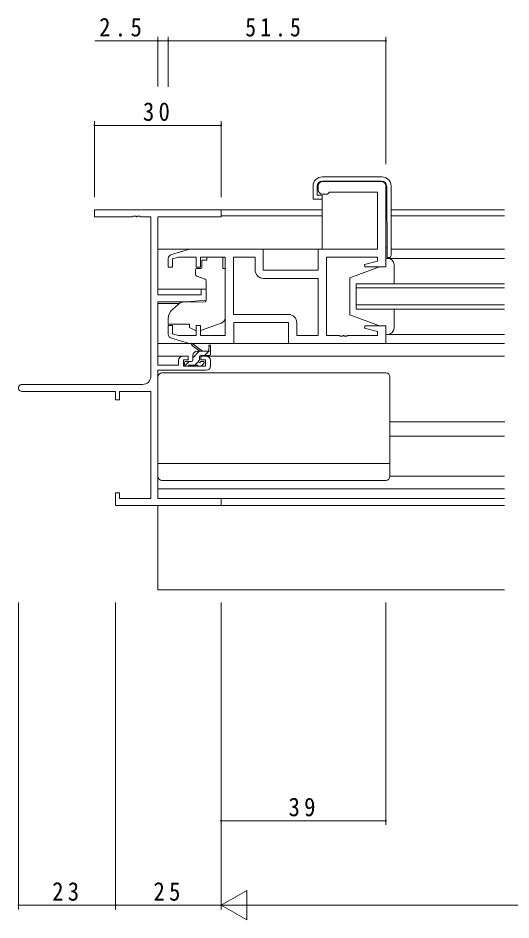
# Model space of a CAD drawing. Units: millimetres, scale not verified. Extents: x -567 to 567, y -403 to 403.
# Drawn here: x -145.8 to -29.1, y -61.6 to 152 of the extents above; entities that cross this region are included whole.
import ezdxf

# ---------------------------------------------------------------- set-up
doc = ezdxf.new("R2010")
doc.units = ezdxf.units.MM
doc.header["$LTSCALE"] = 2
for name, color, linetype, lineweight in [('0-3_YKK_D', 6, 'Continuous', 18), ('0-4_YKK_11', 7, 'Continuous', 18), ('0-5_YKK_12', 2, 'Continuous', 18), ('0-6_YKK_13', 4, 'Continuous', 18)]:
    doc.layers.add(name, color=color, linetype=linetype, lineweight=lineweight)
doc.styles.add('ＭＳ ゴシック', font='')
doc.styles.get('ＭＳ ゴシック').set_extended_font_data('MS Gothic')

msp = doc.modelspace()

# ---------------------------------------------------------------- linework, layer by layer
at = {"layer": '0-3_YKK_D'}
for p, q in [((-112.726, 135.855), (-112.726, 147.618)), ((-110.226, 135.726), (-110.226, 147.618)), ((-110.226, 135.726), (-110.226, 147.618)), ((-58.726, 117.418), (-58.726, 147.618)), ((-112.726, 146.618), (-127.626, 146.618)), ((-110.226, 146.618), (-112.726, 146.618)), ((-110.226, 146.618), (-58.726, 146.618)), ((-127.726, 109.618), (-127.726, 127.618)), ((-127.726, 126.618), (-97.726, 126.618)), ((-97.726, 109.618), (-97.726, 127.618)), ((-145.726, 13.618), (-145.726, -59.082)), ((-122.726, 13.618), (-122.726, -59.082)), ((-122.726, 13.618), (-122.726, -59.082)), ((-97.726, 13.618), (-97.726, -39.082)), ((-97.726, 13.618), (-97.726, -59.082)), ((-97.726, 13.618), (-97.726, -59.082)), ((-58.726, 13.618), (-58.726, -39.082)), ((-97.726, -38.082), (-58.726, -38.082)), ((-97.726, -58.082), (-91.664, -54.582)), ((-91.664, -61.582), (-91.664, -54.582)), ((-122.726, -58.082), (-145.726, -58.082)), ((-97.726, -58.082), (-122.726, -58.082)), ((-97.726, -58.082), (-85.602, -58.082)), ((-97.726, -58.082), (-91.664, -61.582)), ((-90.726, -58.082), (395.274, -58.082))]:
    msp.add_line(p, q, dxfattribs=at)
for centre, start, end in [((-112.726, 146.618), 0, 180), ((-112.726, 146.618), 180, 0), ((-110.226, 146.618), 0, 180), ((-110.226, 146.618), 0, 180), ((-110.226, 146.618), 180, 0), ((-110.226, 146.618), 180, 0), ((-58.726, 146.618), 0, 180), ((-58.726, 146.618), 180, 0), ((-127.726, 126.618), 0, 180), ((-127.726, 126.618), 180, 0), ((-97.726, 126.618), 0, 180), ((-97.726, 126.618), 180, 0), ((-97.726, -38.082), 0, 180), ((-97.726, -38.082), 180, 0), ((-58.726, -38.082), 0, 180), ((-58.726, -38.082), 180, 0), ((-145.726, -58.082), 0, 180), ((-145.726, -58.082), 180, 0), ((-122.726, -58.082), 0, 180), ((-122.726, -58.082), 0, 180), ((-122.726, -58.082), 180, 0), ((-122.726, -58.082), 180, 0)]:
    msp.add_arc(centre, 0.106, start, end, dxfattribs=at)
at = {"layer": '0-4_YKK_11'}
for p, q in [((-59.726, 113.318), (-73.726, 113.318)), ((-74.726, 112.318), (-74.726, 111.318)), ((-58.726, 93.118), (-58.726, 112.318)), ((-73.726, 110.318), (-72.526, 110.318)), ((-72.526, 110.318), (-72.226, 110.618)), ((-72.226, 110.618), (-72.026, 110.818)), ((-72.026, 110.818), (-60.656, 110.818)), ((-60.656, 110.818), (-60.656, 97.318)), ((-127.726, 106.618), (-97.726, 106.618)), ((-127.726, 104.988), (-127.726, 106.618)), ((-118.684, 104.988), (-127.726, 104.988)), ((-118.501, 105.108), (-118.684, 104.988)), ((-117.951, 105.108), (-118.501, 105.108)), ((-117.768, 104.988), (-117.951, 105.108)), ((-117.684, 104.988), (-117.768, 104.988)), ((-117.501, 105.108), (-117.684, 104.988)), ((-116.951, 105.108), (-117.501, 105.108)), ((-116.768, 104.988), (-116.951, 105.108)), ((-114.356, 104.988), (-116.768, 104.988)), ((-114.356, 67.248), (-114.356, 104.988)), ((-112.726, 104.988), (-112.726, 86.518)), ((-97.726, 104.988), (-112.726, 104.988)), ((-97.726, 106.618), (-97.726, 104.988)), ((-105.226, 97.318), (-109.513, 96.031)), ((-87.726, 97.318), (-105.226, 97.318)), ((-87.726, 92.318), (-87.726, 97.318)), ((-74.726, 97.318), (-74.726, 92.318)), ((-60.656, 97.318), (-74.726, 97.318)), ((-110.226, 95.074), (-110.226, 93.018)), ((-109.226, 94.969), (-107.831, 95.388)), ((-109.226, 93.018), (-109.226, 94.969)), ((-107.831, 95.388), (-103.626, 95.388)), ((-103.626, 95.388), (-103.626, 93.018)), ((-102.626, 95.388), (-96.726, 95.388)), ((-102.626, 93.018), (-102.626, 95.388)), ((-96.726, 95.388), (-96.726, 76.848)), ((-94.796, 95.388), (-94.796, 81.848)), ((-89.656, 95.388), (-94.796, 95.388)), ((-94.796, 95.388), (-94.796, 81.848)), ((-89.656, 92.388), (-89.656, 95.388)), ((-72.726, 95.388), (-60.656, 95.388)), ((-72.726, 76.848), (-72.726, 95.388)), ((-60.656, 94.47), (-63.755, 93.64)), ((-60.656, 95.388), (-60.656, 94.47)), ((-110.226, 93.018), (-109.226, 93.018)), ((-103.626, 93.018), (-102.626, 93.018)), ((-74.726, 92.318), (-87.726, 92.318)), ((-63.755, 93.64), (-63.686, 93.118)), ((-63.686, 93.118), (-58.726, 93.118)), ((-74.726, 90.388), (-87.656, 90.388)), ((-74.726, 76.848), (-74.726, 90.388)), ((-102.426, 87.818), (-101.226, 87.818)), ((-102.426, 86.518), (-102.426, 87.818)), ((-101.226, 87.818), (-101.226, 85.211)), ((-112.726, 86.518), (-102.426, 86.518)), ((-112.726, 84.818), (-112.726, 69.818)), ((-105.726, 84.818), (-112.726, 84.818)), ((-101.226, 85.211), (-105.726, 84.818)), ((-94.796, 81.848), (-81.796, 81.848)), ((-110.226, 79.218), (-110.226, 77.162)), ((-109.226, 79.218), (-110.226, 79.218)), ((-109.226, 77.266), (-109.226, 79.218)), ((-103.626, 79.218), (-103.626, 76.848)), ((-102.626, 79.218), (-103.626, 79.218)), ((-102.626, 76.848), (-102.626, 79.218)), ((-94.726, 79.918), (-81.726, 79.918)), ((-94.726, 74.918), (-94.726, 79.918)), ((-81.726, 79.918), (-81.726, 74.918)), ((-79.796, 79.848), (-79.796, 76.848)), ((-63.686, 79.118), (-63.755, 78.595)), ((-58.726, 79.118), (-63.686, 79.118)), ((-58.726, 74.918), (-58.726, 79.118)), ((-107.831, 76.848), (-109.226, 77.266)), ((-63.755, 78.595), (-60.656, 77.765)), ((-60.656, 77.765), (-60.656, 76.848)), ((-109.513, 76.204), (-105.226, 74.918)), ((-103.626, 76.848), (-107.831, 76.848)), ((-105.226, 74.918), (-94.726, 74.918)), ((-96.726, 76.848), (-102.626, 76.848)), ((-81.726, 74.918), (-58.726, 74.918)), ((-79.796, 76.848), (-74.726, 76.848)), ((-69.684, 76.848), (-72.726, 76.848)), ((-69.501, 76.728), (-69.684, 76.848)), ((-68.951, 76.728), (-69.501, 76.728)), ((-68.768, 76.848), (-68.951, 76.728)), ((-68.684, 76.848), (-68.768, 76.848)), ((-68.501, 76.728), (-68.684, 76.848)), ((-67.951, 76.728), (-68.501, 76.728)), ((-67.768, 76.848), (-67.951, 76.728)), ((-60.656, 76.848), (-67.768, 76.848)), ((-107.826, 69.818), (-107.826, 70.918)), ((-106.826, 71.918), (-105.526, 71.918)), ((-106.626, 71.118), (-106.626, 69.618)), ((-105.526, 71.118), (-106.626, 71.118)), ((-105.526, 71.918), (-105.526, 71.118)), ((-102.526, 71.918), (-101.226, 71.918)), ((-102.526, 71.118), (-102.526, 71.918)), ((-101.426, 71.118), (-102.526, 71.118)), ((-101.426, 69.618), (-101.426, 71.118)), ((-100.226, 70.918), (-100.226, 69.618)), ((-112.726, 69.818), (-107.826, 69.818)), ((-112.726, 68.618), (-112.726, 38.248)), ((-101.226, 68.618), (-112.726, 68.618)), ((-106.626, 69.618), (-101.426, 69.618)), ((-144.911, 65.248), (-116.356, 65.248)), ((-122.726, 63.618), (-144.911, 63.618)), ((-122.726, 61.618), (-122.726, 63.618)), ((-121.826, 63.618), (-121.826, 61.618)), ((-114.356, 63.618), (-121.826, 63.618)), ((-114.356, 38.248), (-114.356, 63.618)), ((-121.826, 61.618), (-122.726, 61.618)), ((-122.726, 39.618), (-121.826, 39.618)), ((-122.726, 36.618), (-122.726, 39.618)), ((-121.826, 39.618), (-121.826, 38.248)), ((-97.726, 36.618), (-122.726, 36.618)), ((-121.826, 38.248), (-114.356, 38.248)), ((-112.726, 38.248), (-97.726, 38.248)), ((-97.726, 38.248), (-97.726, 36.618))]:
    msp.add_line(p, q, dxfattribs=at)
for centre, radius, start, end in [((-73.726, 112.318), 1, 90.00001, 179.99999), ((-59.726, 112.318), 1, 0.00001, 89.99999), ((-73.726, 111.318), 1, 180.00001, 269.99999), ((-109.226, 95.074), 1, 106.69926, 180.00004), ((-87.656, 92.388), 2, 180.00001, 269.99999), ((-81.796, 79.848), 2, 0.00001, 89.99999), ((-109.226, 77.162), 1, 179.99996, 253.30074), ((-106.826, 70.918), 1, 90.00001, 179.99999), ((-101.226, 70.918), 1, 0.00001, 89.99999), ((-101.226, 69.618), 1, 270.00001, 359.99999), ((-116.356, 67.248), 2, 270.00001, 359.99999), ((-144.911, 64.433), 0.815, 89.99999, 270.00001)]:
    msp.add_arc(centre, radius, start, end, dxfattribs=at)
at = {"layer": '0-5_YKK_12'}
for p, q in [((-98.026, 106.618), (-73.752, 106.618)), ((-73.752, 105.218), (-97.726, 105.218)), ((-57.452, 106.618), (-30.601, 106.618)), ((-30.601, 105.218), (-57.452, 105.218)), ((-112.726, 97.318), (-74.226, 97.318)), ((-57.452, 97.318), (-30.601, 97.318)), ((-112.726, 87.818), (-101.226, 87.818)), ((-65.726, 89.118), (-65.726, 83.118)), ((-30.601, 89.118), (-65.726, 89.118)), ((-65.726, 88.118), (-30.601, 88.118)), ((-112.726, 84.418), (-107.603, 84.418)), ((-30.601, 84.118), (-65.726, 84.118)), ((-65.726, 83.118), (-30.601, 83.118)), ((-59.226, 74.918), (-30.601, 74.918)), ((-112.726, 71.918), (-106.826, 71.918)), ((-101.226, 71.918), (-30.601, 71.918)), ((-57.726, 56.418), (-30.504, 56.418)), ((-57.726, 53.018), (-30.601, 53.018)), ((-112.726, 40.518), (-30.601, 40.518)), ((-112.726, 36.618), (-112.726, 16.618)), ((-30.601, 38.248), (-112.426, 38.248)), ((-98.026, 36.618), (-30.601, 36.618)), ((-112.726, 16.618), (-30.601, 16.618))]:
    msp.add_line(p, q, dxfattribs=at)
at = {"layer": '0-6_YKK_13'}
for p, q in [((-59.652, 114.418), (-73.752, 114.418)), ((-73.752, 113.418), (-59.7, 113.418)), ((-75.952, 112.218), (-75.952, 109.118)), ((-74.952, 110.118), (-74.952, 112.218)), ((-58.5, 112.228), (-58.352, 95.318)), ((-57.452, 95.818), (-57.452, 112.218)), ((-75.952, 109.118), (-75.452, 109.118)), ((-75.452, 109.118), (-73.752, 109.118)), ((-73.752, 110.118), (-74.952, 110.118)), ((-73.752, 110.118), (-73.752, 97.318)), ((-58.726, 97.618), (-58.372, 97.618)), ((-102.296, 93.718), (-102.296, 94.718)), ((-101.126, 94.718), (-102.296, 94.718)), ((-101.126, 95.388), (-101.126, 94.718)), ((-101.126, 95.388), (-97.326, 95.388)), ((-97.326, 95.388), (-97.326, 94.718)), ((-97.326, 93.718), (-97.326, 94.718)), ((-58.726, 95.118), (-58.726, 93.118)), ((-58.226, 95.118), (-58.726, 95.118)), ((-58.726, 95.118), (-30.601, 95.118)), ((-58.726, 95.118), (-58.726, 93.118)), ((-58.226, 95.118), (-58.726, 95.118)), ((-58.352, 95.318), (-57.952, 95.318)), ((-103.826, 92.418), (-103.826, 91.368)), ((-102.596, 92.718), (-103.526, 92.718)), ((-102.296, 93.718), (-102.296, 93.018)), ((-97.326, 92.718), (-97.326, 93.718)), ((-97.326, 92.718), (-96.726, 92.718)), ((-96.726, 81.162), (-96.726, 92.718)), ((-60.226, 93.118), (-67.226, 90.518)), ((-60.226, 93.118), (-67.226, 90.518)), ((-58.726, 93.118), (-60.226, 93.118)), ((-58.726, 93.118), (-60.226, 93.118)), ((-56.726, 89.118), (-56.726, 93.618)), ((-56.726, 89.518), (-56.726, 93.618)), ((-103.497, 90.898), (-101.497, 90.17)), ((-67.226, 90.518), (-67.226, 81.718)), ((-67.226, 90.518), (-67.226, 81.718)), ((-101.226, 89.721), (-101.226, 85.115)), ((-107.463, 84.535), (-109.154, 83.116)), ((-101.443, 84.816), (-106.829, 84.769)), ((-60.226, 79.118), (-67.226, 81.718)), ((-60.226, 79.118), (-67.226, 81.718)), ((-56.726, 78.618), (-56.726, 83.118)), ((-56.726, 78.618), (-56.726, 82.718)), ((-110.226, 80.817), (-110.226, 79.518)), ((-110.226, 79.518), (-105.226, 79.518)), ((-105.226, 79.518), (-105.226, 79.218)), ((-105.226, 79.218), (-105.226, 78.72)), ((-102.354, 78.077), (-97.717, 79.752)), ((-60.226, 79.118), (-58.726, 79.118)), ((-60.226, 79.118), (-58.726, 79.118)), ((-58.726, 79.118), (-58.726, 77.118)), ((-58.726, 79.118), (-58.726, 77.118)), ((-103.92, 78.111), (-105.226, 78.72)), ((-58.726, 77.118), (-58.226, 77.118)), ((-58.726, 77.118), (-58.226, 77.118)), ((-58.726, 77.117), (-30.601, 77.118)), ((-105.153, 74.918), (-112.726, 74.918)), ((-102.126, 73.118), (-104.344, 74.8)), ((-95.226, 74.918), (-81.226, 74.918)), ((-102.726, 73.118), (-104.545, 74.519)), ((-102.904, 73.118), (-104.426, 71.596)), ((-103.426, 73.118), (-100.226, 73.118)), ((-100.659, 73.118), (-101.659, 72.118)), ((-100.526, 74.244), (-100.725, 73.118)), ((-100.226, 72.418), (-100.226, 74.417)), ((-105.304, 70.718), (-106.327, 69.695)), ((-104.726, 70.718), (-106.126, 70.718)), ((-104.426, 71.018), (-104.426, 72.118)), ((-103.075, 70.701), (-103.959, 69.818)), ((-102.826, 71.179), (-102.826, 71.818)), ((-102.526, 72.118), (-100.526, 72.118)), ((-102.026, 70.718), (-102.365, 70.718)), ((-106.426, 70.418), (-106.426, 69.918)), ((-106.126, 69.618), (-105.626, 69.618)), ((-105.426, 69.818), (-103.326, 69.818)), ((-103.126, 69.618), (-102.526, 69.618)), ((-102.314, 69.705), (-101.814, 70.205)), ((-112.726, 43.518), (-112.726, 67.018)), ((-111.726, 68.018), (-58.726, 68.018)), ((-57.726, 43.518), (-57.726, 67.018)), ((-112.726, 46.558), (-57.726, 46.558)), ((-57.726, 43.518), (-30.601, 43.518)), ((-111.726, 42.518), (-58.726, 42.518))]:
    msp.add_line(p, q, dxfattribs=at)
for centre, radius, start, end in [((-73.752, 112.218), 2.2, 90, 180), ((-73.752, 112.218), 1.2, 90, 180), ((-59.7, 112.218), 1.2, 0.5, 90), ((-59.652, 112.218), 2.2, 0, 90), ((-58.226, 93.618), 1.5, 0, 90), ((-58.226, 93.618), 1.5, 0, 90), ((-57.952, 95.818), 0.5, 270, 0), ((-103.526, 92.418), 0.3, 90, 180), ((-102.596, 93.018), 0.3, 270, 0), ((-103.326, 91.368), 0.5, 180, 250), ((-101.726, 89.721), 0.5, 0, 70), ((-106.82, 83.769), 1, 90.5, 130), ((-101.526, 85.115), 0.3, 270.5, 0), ((-107.226, 80.817), 3, 130, 180), ((-98.226, 81.162), 1.5, 289.85326, 0), ((-103.497, 79.018), 1, 245, 262.59308), ((-102.694, 79.018), 1, 273.88684, 289.85326), ((-58.226, 78.618), 1.5, 270, 0), ((-58.226, 78.618), 1.5, 270, 0), ((-104.526, 74.718), 0.2, 24.41711, 264.41711), ((-103.426, 72.118), 1, 90, 180), ((-100.426, 74.417), 0.2, 0, 240), ((-106.126, 70.418), 0.3, 90, 180), ((-104.726, 71.018), 0.3, 270, 0), ((-102.826, 70.718), 0.25, 123.05573, 326.94427), ((-103.126, 71.179), 0.3, 303.05573, 0), ((-102.526, 71.818), 0.3, 90, 180), ((-102.365, 70.418), 0.3, 90, 146.94427), ((-102.026, 70.418), 0.3, 315, 90), ((-100.526, 72.418), 0.3, 270, 0), ((-106.126, 69.918), 0.3, 180, 270), ((-105.626, 69.818), 0.2, 270, 0), ((-103.126, 69.818), 0.2, 180, 270), ((-102.526, 69.918), 0.3, 270, 315), ((-111.726, 67.018), 1, 90, 180), ((-58.726, 67.018), 1, 0, 90), ((-111.726, 43.518), 1, 180, 270), ((-58.726, 43.518), 1, 270, 0)]:
    msp.add_arc(centre, radius, start, end, dxfattribs=at)

# ---------------------------------------------------------------- texts
at = {"layer": '0-3_YKK_D', "color": 7, "char_height": 4.399, "attachment_point": 7, "style": 'ＭＳ ゴシック'}
for s, insert in [('\\T1.38;\\W0.9;2.5', (-126.626, 147.618)), ('\\T1.39;\\W0.85;51.5', (-91.996, 147.618)), ('\\T1.37;\\W0.9;30', (-116.246, 127.618)), ('\\T1.37;\\W0.9;39', (-81.746, -37.082)), ('\\T1.37;\\W0.9;23', (-137.746, -57.082)), ('\\T1.37;\\W0.9;25', (-113.746, -57.082))]:
    msp.add_mtext(s, dxfattribs=dict(at, insert=insert))

doc.saveas('drawing.dxf')
